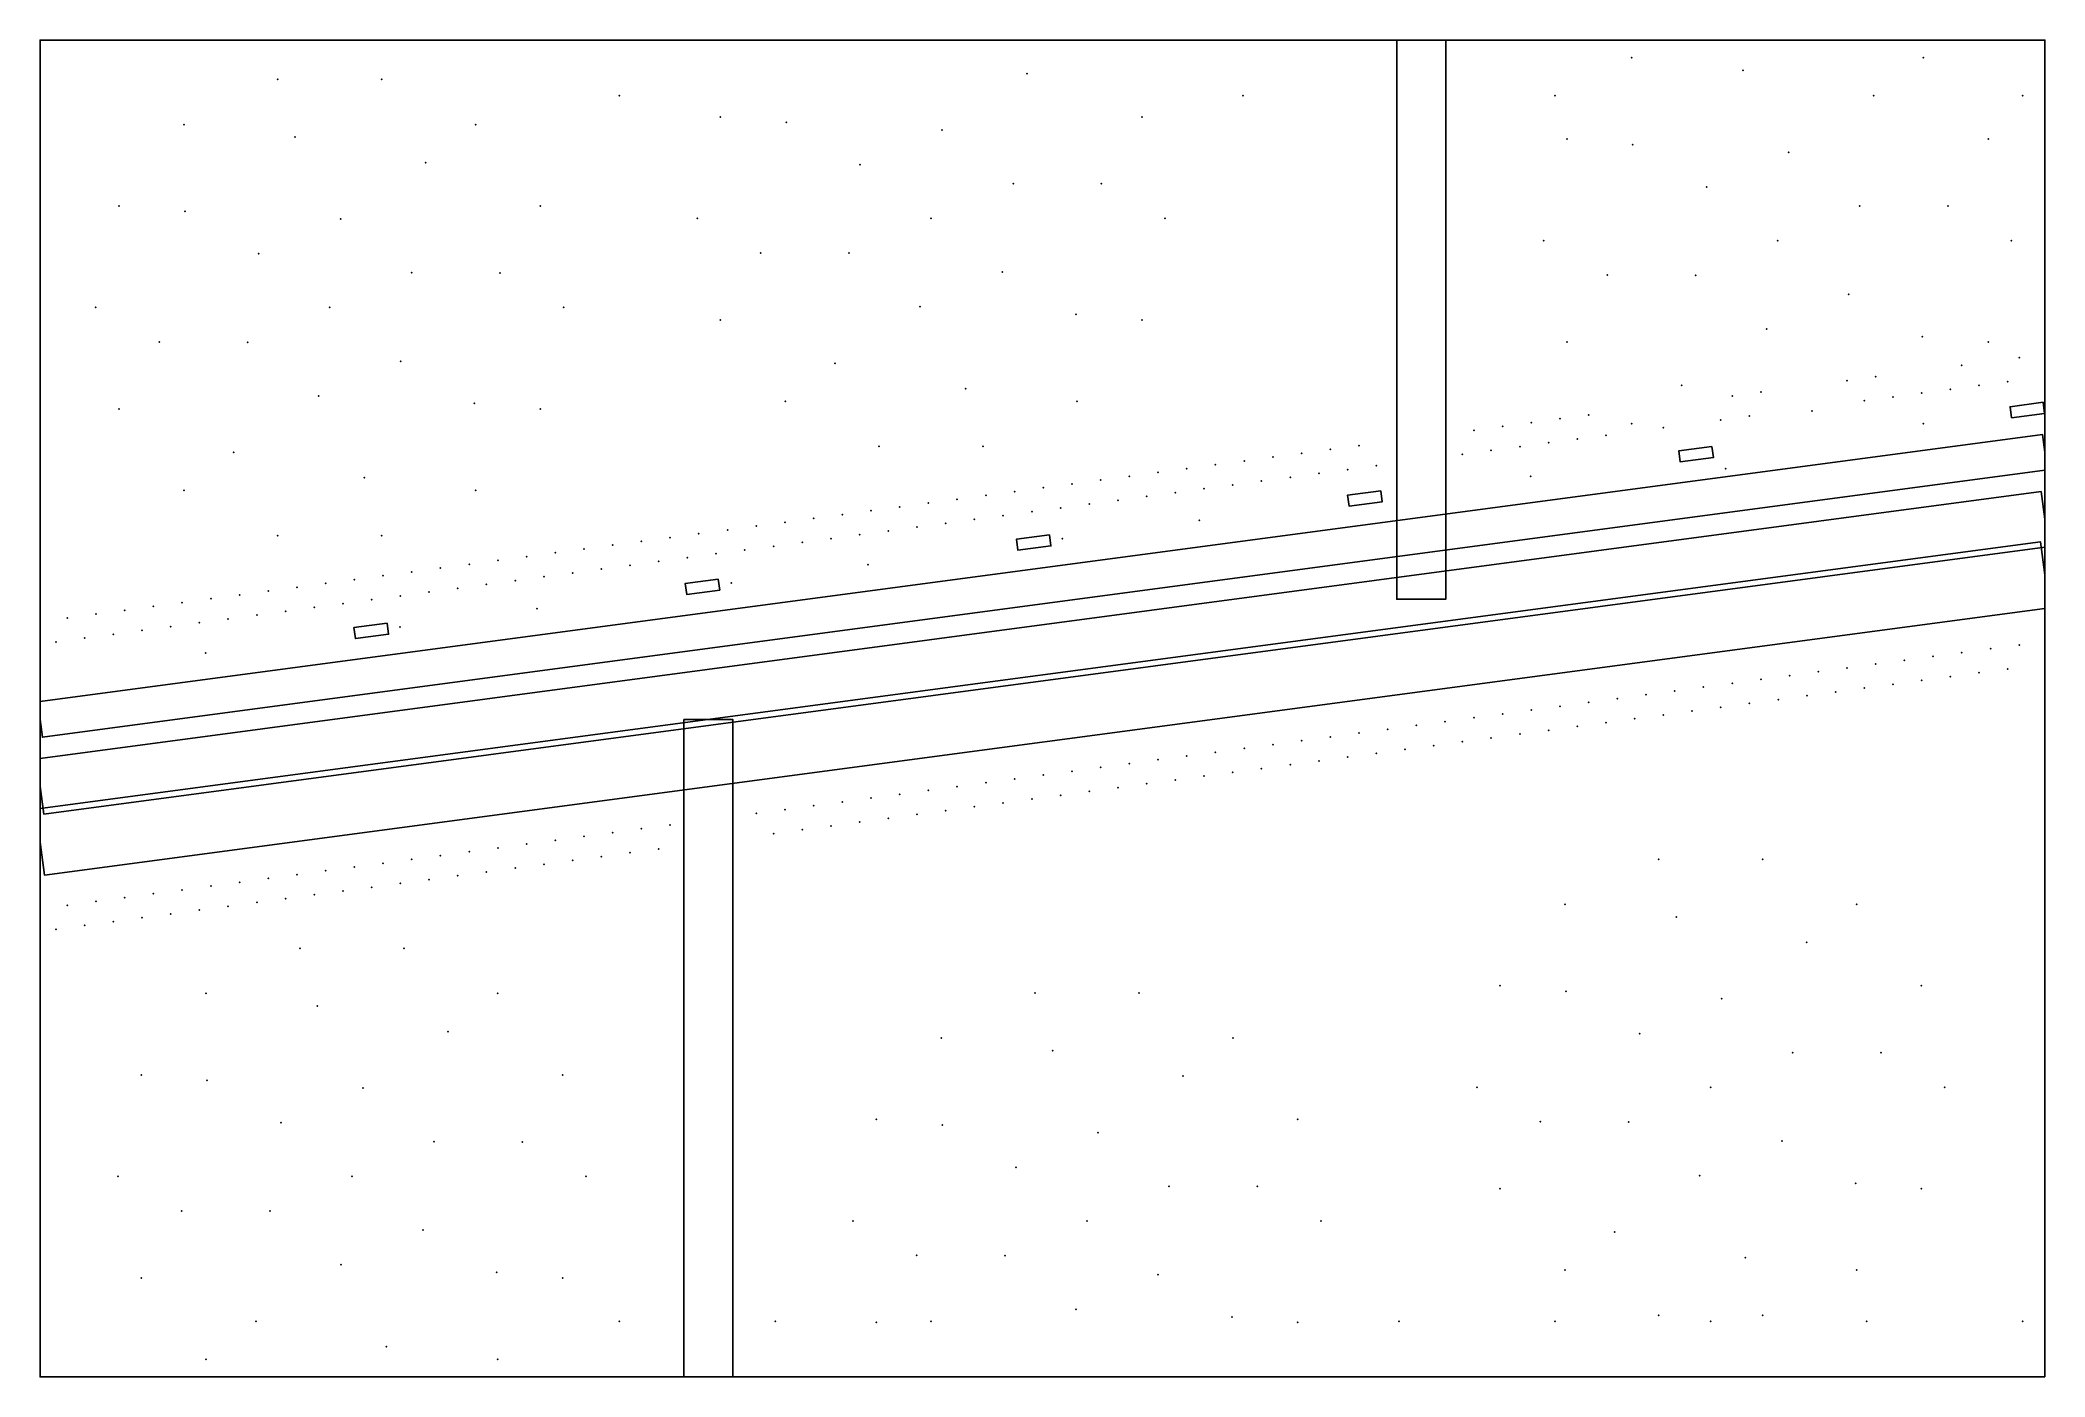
# Model space of a CAD drawing. Header units: metres. Extents: x 0 to 90, y 0 to 60.
import ezdxf

# ---------------------------------------------------------------- set-up
doc = ezdxf.new("R2010")
doc.units = ezdxf.units.M
for name, color, linetype in [('BENCH', 30, 'Continuous'), ('GRASS', 84, 'Continuous'), ('HEATING_T1', 9, 'Continuous'), ('LAMPS', 2, 'Continuous'), ('PATH_ALONG', 9, 'Continuous'), ('PATH_TO_NORTH', 9, 'Continuous'), ('PATH_TO_SOUTH', 9, 'Continuous'), ('TERRITORY_BOUNDARY', 8, 'Continuous'), ('URN', 2, 'Continuous'), ('WATER_SUPPLY', 9, 'Continuous'), ('БЕРЕЗА ПОВИСЛАЯ', 3, 'Continuous'), ('ЕЛЬ КОЛЮЧАЯ', 3, 'Continuous'), ('ЛИПА МЕЛКОЛИСТНАЯ', 3, 'Continuous'), ('ЛИСТВЕННИЦА ЕВРОПЕЙСКАЯ', 3, 'Continuous'), ('СИРЕНЬ ОБЫКНОВЕННАЯ', 3, 'Continuous'), ('СПИРЕЯ ВАНГУТТА', 3, 'Continuous')]:
    doc.layers.add(name, color=color, linetype=linetype)

# ---------------------------------------------------------------- blocks, each defined once
blk = doc.blocks.new('BENCH_BLOCK')
blk.add_lwpolyline([(-0.75, -0.25), (0.75, -0.25), (0.75, 0.25), (-0.75, 0.25)], close=True)

msp = doc.modelspace()

# ---------------------------------------------------------------- linework, layer by layer
at = {"layer": 'GRASS'}
msp.add_lwpolyline([(90, 0), (90, 60), (0, 60), (0, 0)], close=True, dxfattribs=at)
at = {"layer": 'HEATING_T1'}
msp.add_lwpolyline([(90, 36), (90, 34.487), (0.198, 22.513), (0, 24), (0, 25.513), (89.802, 37.487)], close=True, dxfattribs=at)
at = {"layer": 'LAMPS'}
for p in [(66.908, 40.421), (52.039, 38.439), (37.171, 36.456), (22.303, 34.474), (7.434, 32.491)]:
    msp.add_point(p, dxfattribs=at)
at = {"layer": 'PATH_ALONG'}
msp.add_lwpolyline([(90, 38.5), (90, 37.239), (0.165, 25.261), (0, 26.5), (0, 27.761), (89.835, 39.739)], close=True, dxfattribs=at)
at = {"layer": 'PATH_TO_NORTH'}
msp.add_lwpolyline([(60.9, 60), (63.1, 60), (63.1, 34.9), (60.9, 34.9)], close=True, dxfattribs=at)
at = {"layer": 'PATH_TO_SOUTH'}
msp.add_lwpolyline([(28.9, 29.5), (31.1, 29.5), (31.1, 0), (28.9, 0)], close=True, dxfattribs=at)
at = {"layer": 'TERRITORY_BOUNDARY'}
msp.add_lwpolyline([(90, 0), (90, 60), (0, 60), (0, 0)], close=True, dxfattribs=at)
at = {"layer": 'URN'}
for p in [(45.894, 37.619), (31.025, 35.637), (16.157, 33.654)]:
    msp.add_point(p, dxfattribs=at)
at = {"layer": 'WATER_SUPPLY'}
msp.add_lwpolyline([(90, 41.5), (90, 40.693), (0.106, 28.707), (0, 29.5), (0, 30.307), (89.894, 42.293)], close=True, dxfattribs=at)
at = {"layer": 'БЕРЕЗА ПОВИСЛАЯ'}
for p in [(76.45, 58.645), (40.493, 55.969), (78.493, 54.969), (17.31, 54.501), (36.809, 54.412), (43.684, 53.558), (47.645, 53.55), (74.809, 53.412), (6.499, 52.31), (81.684, 52.558), (85.645, 52.55), (32.355, 50.45), (36.316, 50.442), (43.191, 49.588), (70.355, 49.45), (74.316, 49.442), (13, 48), (39.507, 48.031), (81.191, 48.588), (77.507, 47.031), (41.55, 44.355), (19.501, 43.69), (79.55, 43.355), (8.69, 41.499), (79.31, 19.501), (68.499, 17.31), (12.45, 16.645), (45.45, 14.645), (14.493, 12.969), (75, 13), (10.809, 11.412), (47.493, 10.969), (17.684, 10.558), (21.645, 10.55), (43.809, 9.412), (50.684, 8.558), (54.645, 8.55), (81.501, 8.69), (6.355, 7.45), (10.316, 7.442), (17.191, 6.588), (70.69, 6.499), (39.355, 5.45), (43.316, 5.442), (13.507, 5.031), (50.191, 4.588), (46.507, 3.031), (15.55, 1.355)]:
    msp.add_point(p, dxfattribs=at)
at = {"layer": 'ЕЛЬ КОЛЮЧАЯ'}
for p in [(82.31, 57.501), (11.45, 55.645), (71.499, 55.31), (13.493, 51.969), (9.809, 50.412), (78, 51), (16.684, 49.558), (20.645, 49.55), (5.355, 46.45), (9.316, 46.442), (84.501, 46.69), (16.191, 45.588), (73.69, 44.499), (12.507, 44.031), (14.55, 40.355), (51.31, 13.501), (40.499, 11.31), (47, 7), (53.501, 2.69)]:
    msp.add_point(p, dxfattribs=at)
at = {"layer": 'ЛИПА МЕЛКОЛИСТНАЯ'}
for p in [(26, 57.5), (54, 57.5), (68, 57.5), (89, 57.5), (26, 2.5), (33, 2.5), (40, 2.5), (61, 2.5), (68, 2.5), (75, 2.5), (82, 2.5), (89, 2.5)]:
    msp.add_point(p, dxfattribs=at)
at = {"layer": 'ЛИСТВЕННИЦА ЕВРОПЕЙСКАЯ'}
for p in [(44.31, 58.501), (33.499, 56.31), (40, 52), (46.501, 47.69), (35.69, 45.499), (73.45, 20.645), (75.493, 16.969), (18.31, 15.501), (71.809, 15.412), (78.684, 14.558), (82.645, 14.55), (7.499, 13.31), (67.355, 11.45), (71.316, 11.442), (78.191, 10.588), (14, 9), (74.507, 9.031), (20.501, 4.69), (76.55, 5.355), (9.69, 2.499)]:
    msp.add_point(p, dxfattribs=at)
at = {"layer": 'СИРЕНЬ ОБЫКНОВЕННАЯ'}
for p in [(71.453, 59.209), (15.336, 58.237), (6.453, 56.209), (49.46, 56.556), (87.46, 55.556), (22.46, 52.556), (29.5, 52), (67.5, 51), (2.5, 48), (49.46, 47.444), (87.46, 46.444), (22.46, 43.444), (33.453, 43.791), (71.453, 42.791), (42.336, 41.763), (6.453, 39.791), (15.336, 37.763), (77.336, 23.237), (68.453, 21.209), (16.336, 19.237), (7.453, 17.209), (49.336, 17.237), (84.46, 17.556), (40.453, 15.209), (23.46, 13.556), (64.5, 13), (56.46, 11.556), (3.5, 9), (84.46, 8.444), (36.5, 7), (68.453, 4.791), (23.46, 4.444), (77.336, 2.763), (56.46, 2.444), (7.453, 0.791)]:
    msp.add_point(p, dxfattribs=at)
at = {"layer": 'СПИРЕЯ ВАНГУТТА'}
for p in [(84.547, 59.209), (10.664, 58.237), (19.547, 56.209), (30.54, 56.556), (68.54, 55.556), (3.54, 52.556), (50.5, 52), (88.5, 51), (23.5, 48), (30.54, 47.444), (68.54, 46.444), (86.27, 45.407), (88.847, 45.751), (77.25, 44.204), (81.115, 44.72), (82.404, 44.892), (84.469, 44.158), (85.758, 44.33), (87.046, 44.502), (88.335, 44.674), (3.54, 43.444), (46.547, 43.791), (75.961, 44.033), (81.892, 43.815), (83.181, 43.986), (64.364, 42.486), (65.652, 42.658), (66.941, 42.83), (68.23, 43.002), (69.518, 43.174), (72.872, 42.612), (75.449, 42.955), (76.738, 43.127), (84.547, 42.791), (37.664, 41.763), (56.632, 41.455), (57.921, 41.627), (59.209, 41.799), (63.852, 41.409), (65.14, 41.581), (66.429, 41.753), (67.717, 41.925), (69.006, 42.096), (70.295, 42.268), (50.189, 40.596), (51.478, 40.768), (52.766, 40.94), (54.055, 41.112), (55.344, 41.284), (57.409, 40.55), (58.697, 40.722), (59.986, 40.894), (75.664, 40.763), (19.547, 39.791), (43.746, 39.737), (45.035, 39.909), (46.323, 40.081), (47.612, 40.253), (48.901, 40.425), (50.966, 39.691), (52.254, 39.863), (53.543, 40.035), (54.831, 40.206), (56.12, 40.378), (36.015, 38.706), (37.303, 38.878), (38.592, 39.05), (39.88, 39.222), (41.169, 39.394), (42.458, 39.565), (44.523, 38.832), (45.811, 39.004), (47.1, 39.176), (48.388, 39.347), (49.677, 39.519), (29.572, 37.847), (30.86, 38.019), (32.149, 38.191), (33.437, 38.363), (34.726, 38.535), (36.791, 37.801), (38.08, 37.973), (39.368, 38.145), (40.657, 38.316), (41.945, 38.488), (43.234, 38.66), (10.664, 37.763), (23.129, 36.988), (24.417, 37.16), (25.706, 37.332), (26.994, 37.504), (28.283, 37.675), (30.348, 36.942), (31.637, 37.114), (32.925, 37.286), (34.214, 37.457), (35.502, 37.629), (16.686, 36.129), (17.974, 36.301), (19.263, 36.473), (20.551, 36.645), (21.84, 36.816), (23.905, 36.083), (25.194, 36.255), (26.482, 36.427), (27.771, 36.598), (29.059, 36.77), (10.243, 35.27), (11.531, 35.442), (12.82, 35.614), (14.108, 35.786), (15.397, 35.957), (17.462, 35.224), (18.751, 35.396), (20.039, 35.567), (21.328, 35.739), (22.617, 35.911), (2.511, 34.239), (3.8, 34.411), (5.088, 34.583), (6.377, 34.755), (7.665, 34.926), (8.954, 35.098), (11.019, 34.365), (12.308, 34.537), (13.596, 34.708), (14.885, 34.88), (16.174, 35.052), (1.223, 34.067), (3.288, 33.334), (4.576, 33.506), (5.865, 33.678), (7.153, 33.849), (8.442, 34.021), (9.731, 34.193), (0.71, 32.99), (1.999, 33.162), (86.27, 32.507), (87.558, 32.679), (88.847, 32.851), (79.827, 31.648), (81.115, 31.82), (82.404, 31.992), (83.693, 32.163), (84.981, 32.335), (87.046, 31.602), (88.335, 31.774), (72.095, 30.617), (73.384, 30.789), (74.673, 30.961), (75.961, 31.133), (77.25, 31.304), (78.538, 31.476), (80.603, 30.743), (81.892, 30.915), (83.181, 31.086), (84.469, 31.258), (85.758, 31.43), (65.652, 29.758), (66.941, 29.93), (68.23, 30.102), (69.518, 30.274), (70.807, 30.445), (72.872, 29.712), (74.16, 29.884), (75.449, 30.055), (76.738, 30.227), (78.026, 30.399), (79.315, 30.571), (59.209, 28.899), (60.498, 29.071), (61.787, 29.243), (63.075, 29.414), (64.364, 29.586), (66.429, 28.853), (67.717, 29.025), (69.006, 29.196), (70.295, 29.368), (71.583, 29.54), (52.766, 28.04), (54.055, 28.212), (55.344, 28.384), (56.632, 28.555), (57.921, 28.727), (59.986, 27.994), (61.274, 28.165), (62.563, 28.337), (63.852, 28.509), (65.14, 28.681), (45.035, 27.009), (46.323, 27.181), (47.612, 27.353), (48.901, 27.525), (50.189, 27.696), (51.478, 27.868), (53.543, 27.135), (54.831, 27.306), (56.12, 27.478), (57.409, 27.65), (58.697, 27.822), (38.592, 26.15), (39.88, 26.322), (41.169, 26.494), (42.458, 26.665), (43.746, 26.837), (45.811, 26.104), (47.1, 26.276), (48.388, 26.447), (49.677, 26.619), (50.966, 26.791), (52.254, 26.963), (32.149, 25.291), (33.437, 25.463), (34.726, 25.635), (36.015, 25.806), (37.303, 25.978), (39.368, 25.245), (40.657, 25.416), (41.945, 25.588), (43.234, 25.76), (44.523, 25.932), (25.706, 24.432), (26.994, 24.604), (28.283, 24.775), (32.925, 24.386), (34.214, 24.557), (35.502, 24.729), (36.791, 24.901), (38.08, 25.073), (17.974, 23.401), (19.263, 23.573), (20.551, 23.745), (21.84, 23.916), (23.129, 24.088), (24.417, 24.26), (26.482, 23.527), (27.771, 23.698), (11.531, 22.542), (12.82, 22.714), (14.108, 22.886), (15.397, 23.057), (16.686, 23.229), (20.039, 22.667), (21.328, 22.839), (22.617, 23.011), (23.905, 23.183), (25.194, 23.355), (72.664, 23.237), (5.088, 21.683), (6.377, 21.855), (7.665, 22.026), (8.954, 22.198), (10.243, 22.37), (12.308, 21.637), (13.596, 21.808), (14.885, 21.98), (16.174, 22.152), (17.462, 22.324), (18.751, 22.496), (1.223, 21.167), (2.511, 21.339), (3.8, 21.511), (5.865, 20.778), (7.153, 20.949), (8.442, 21.121), (9.731, 21.293), (11.019, 21.465), (81.547, 21.209), (0.71, 20.09), (1.999, 20.262), (3.288, 20.434), (4.576, 20.606), (11.664, 19.237), (20.547, 17.209), (44.664, 17.237), (65.54, 17.556), (53.547, 15.209), (4.54, 13.556), (85.5, 13), (37.54, 11.556), (24.5, 9), (65.54, 8.444), (57.5, 7), (81.547, 4.791), (4.54, 4.444), (72.664, 2.763), (37.54, 2.444), (20.547, 0.791)]:
    msp.add_point(p, dxfattribs=at)

# ---------------------------------------------------------------- block references
at = {"layer": 'BENCH'}
for p, rotation in [((89.211, 43.395), 187.5946433685916), ((74.342, 41.412), 187.59464336859128), ((59.474, 39.43), 187.5946433685916), ((44.605, 37.447), 187.59464336859128), ((29.737, 35.465), 187.59464336859128), ((14.868, 33.482), 187.59464336859125)]:
    msp.add_blockref('BENCH_BLOCK', p, dxfattribs=dict(at, rotation=rotation))

doc.saveas('drawing.dxf')
